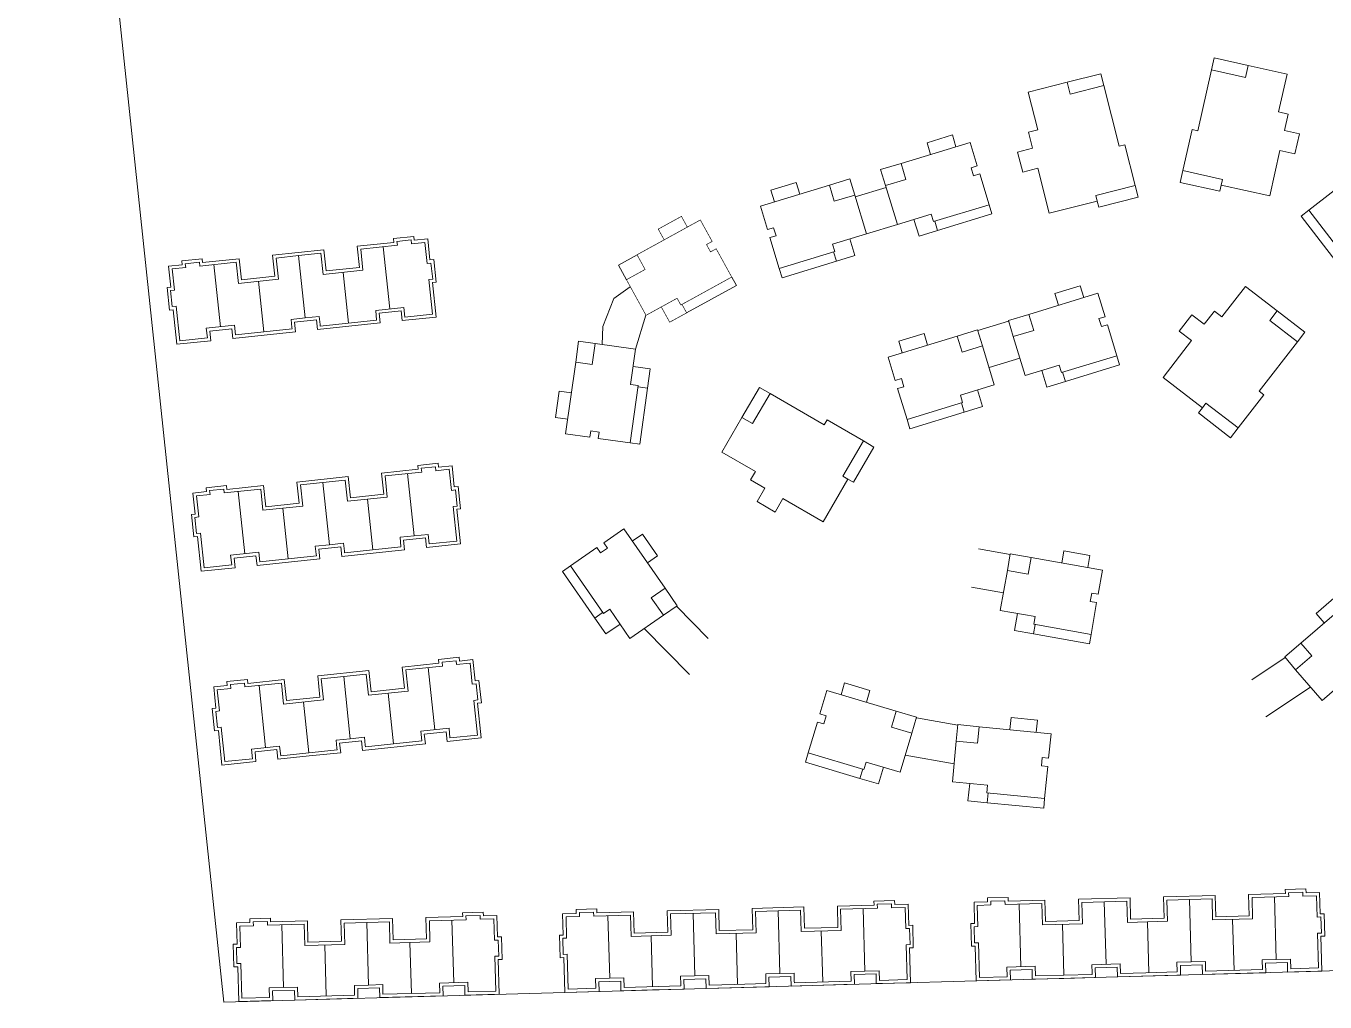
# Model space of a CAD drawing. Extents: x 65861 to 180383, y -19954 to 24543.
# Drawn here: x 126627 to 128641, y -16942 to -15429 of the extents above; entities that cross this region are included whole.
import ezdxf

# ---------------------------------------------------------------- set-up
doc = ezdxf.new("R2010")
doc.units = 0
doc.header["$LTSCALE"] = 1000
doc.header["$MEASUREMENT"] = 0
doc.layers.add('140', color=2, linetype='Continuous', lineweight=5)
doc.layers.add('DingDianTu', color=5, linetype='Continuous', lineweight=0)

# ---------------------------------------------------------------- blocks, each defined once
blk = doc.blocks.new('dafasfd')
at = {"layer": 'DingDianTu', "color": 7}
for points in [[(36368038, 16363912), (36371127, 16365074), (36372042, 16362641)], [(36369878, 16352210), (36361642, 16349110), (36361113, 16350514)]]:
    blk.add_lwpolyline(points, dxfattribs=at)
at = {"layer": 'DingDianTu', "color": 7, "const_width": 100}
blk.add_lwpolyline([(36368038, 16363912), (36368954, 16361479), (36372042, 16362641), (36374261, 16356745), (36369114, 16354807), (36369537, 16353684), (36361113, 16350514), (36359352, 16355194), (36360288, 16355546), (36359830, 16356763), (36358894, 16356410), (36357556, 16359967)], close=True, dxfattribs=at)
for points in [[(36363546, 16362221), (36362876, 16363999), (36359039, 16362555), (36359708, 16360777)], [(36371734, 16355794), (36372686, 16353267), (36369878, 16352210), (36369350, 16353614)]]:
    blk.add_lwpolyline(points, dxfattribs=at)
blk = doc.blocks.new('*E109')
at = {"layer": 'DingDianTu', "color": 7, "xscale": 0.001000002024510444, "yscale": 0.001000000163912773, "zscale": 0.001, "rotation": 339.3761177849276}
blk.add_blockref('dafasfd', (22612.58, -20413.34), dxfattribs=at)

msp = doc.modelspace()

# ---------------------------------------------------------------- linework, layer by layer
at = {"layer": '140', "color": 7}
for p, q in [((126626.6, -14047.9), (126933.1, -16942.1)), ((128464.5, -15496.8), (128468.7, -15478.3)), ((128468.7, -15478.3), (128521.3, -15490.1)), ((128293.1, -15502.8), (128240.8, -15516.2)), ((128297.8, -15521.3), (128293.1, -15502.8)), ((128443.3, -15591.5), (128464.5, -15496.8)), ((128464.5, -15496.8), (128517.2, -15508.6)), ((128517.2, -15508.6), (128521.3, -15490.1)), ((128521.3, -15490.1), (128581.8, -15503.6)), ((128581.8, -15503.6), (128568.7, -15562.2)), ((128240.8, -15516.2), (128180.7, -15531.4)), ((128245.5, -15534.6), (128240.8, -15516.2)), ((128297.8, -15521.3), (128245.5, -15534.6)), ((128321.7, -15615.3), (128297.8, -15521.3)), ((128180.7, -15531.4), (128195.5, -15589.6)), ((128568.7, -15562.2), (128583.4, -15565.5)), ((128583.4, -15565.5), (128577.7, -15590.8)), ((128090.5, -15609.3), (127983.3, -15641.9)), ((128023.7, -15609.8), (128062.9, -15597.8)), ((128062.9, -15597.8), (128068.5, -15616)), ((128101.5, -15645.7), (128090.5, -15609.3)), ((128195.5, -15589.6), (128180.9, -15593.3)), ((128180.9, -15593.3), (128187.3, -15618.5)), ((128420.3, -15652.9), (128434.5, -15589.5)), ((128434.5, -15589.5), (128443.3, -15591.5)), ((128577.7, -15590.8), (128601.1, -15596.1)), ((128601.1, -15596.1), (128594.1, -15627.3)), ((128029.2, -15627.9), (128023.7, -15609.8)), ((128187.3, -15618.5), (128164.1, -15624.4)), ((128164.1, -15624.4), (128172, -15655.4)), ((128330.4, -15613.1), (128321.7, -15615.3)), ((128346.4, -15676.1), (128330.4, -15613.1)), ((128570.7, -15622.1), (128554.9, -15692.3)), ((128594.1, -15627.3), (128570.7, -15622.1)), ((127983.3, -15641.9), (127951.7, -15651.5)), ((127983.3, -15641.9), (127990.9, -15666.8)), ((128092, -15648.6), (128101.5, -15645.7)), ((128095.7, -15661), (128092, -15648.6)), ((128172, -15655.4), (128195.2, -15649.5)), ((128195.2, -15649.5), (128213, -15719.3)), ((127872.3, -15675.6), (127903.9, -15666)), ((127903.9, -15666), (127911.5, -15690.9)), ((127951.7, -15651.5), (127959.3, -15676.4)), ((127990.9, -15666.8), (127959.3, -15676.4)), ((128105.3, -15658.1), (128095.7, -15661)), ((128119.8, -15706), (128105.3, -15658.1)), ((128420.3, -15652.9), (128416.1, -15671.5)), ((128481.8, -15666.7), (128420.3, -15652.9)), ((128479.8, -15675.5), (128481.8, -15666.7)), ((127765.2, -15708.2), (127872.3, -15675.6)), ((127820.9, -15671.4), (127781.6, -15683.3)), ((127781.6, -15683.3), (127787.2, -15701.5)), ((127826.4, -15689.6), (127820.9, -15671.4)), ((127872.3, -15675.6), (127879.9, -15700.5)), ((127912.3, -15693.8), (127960.2, -15679.2)), ((127959.3, -15676.4), (127977.6, -15736.6)), ((128285.4, -15691.6), (128346.4, -15676.1)), ((128346.4, -15676.1), (128351.1, -15694.5)), ((128416.1, -15671.5), (128477.6, -15685.2)), ((128477.6, -15685.2), (128479.8, -15675.5)), ((128554.9, -15692.3), (128479.8, -15675.5)), ((128615.4, -15714.4), (128655, -15683.9)), ((127776.2, -15744.5), (127765.2, -15708.2)), ((127879.9, -15700.5), (127911.5, -15690.9)), ((127911.5, -15690.9), (127929.8, -15751.2)), ((128033.7, -15732.1), (128119.8, -15706)), ((128124.2, -15720.3), (128119.8, -15706)), ((128213, -15719.3), (128287.6, -15700.3)), ((128287.6, -15700.3), (128285.4, -15691.6)), ((128290.1, -15710), (128287.6, -15700.3)), ((128351.1, -15694.5), (128290.1, -15710)), ((127977.6, -15736.6), (128030.2, -15720.6)), ((128003.4, -15728.8), (128011.3, -15754.6)), ((128030.2, -15720.6), (128033.7, -15732.1)), ((128040, -15745.9), (128124.2, -15720.3)), ((128603.6, -15723.6), (128615.4, -15714.4)), ((128657.3, -15793.3), (128603.6, -15723.6)), ((128670.4, -15785.7), (128615.4, -15714.4)), ((127785.8, -15741.6), (127776.2, -15744.5)), ((127789.6, -15754.1), (127785.8, -15741.6)), ((127929.8, -15751.2), (127977.6, -15736.6)), ((128011.3, -15754.6), (128040, -15745.9)), ((128040, -15745.9), (128035.6, -15731.5)), ((127140.2, -15770.3), (127196.9, -15764.3)), ((127143.6, -15803.1), (127140.2, -15770.3)), ((127202.4, -15768.8), (127145.7, -15774.7)), ((127196.2, -15758.4), (127228.1, -15755)), ((127196.9, -15764.3), (127196.2, -15758.4)), ((127223.6, -15760.5), (127201.7, -15762.8)), ((127201.7, -15762.8), (127202.4, -15768.8)), ((127224.2, -15766.5), (127223.6, -15760.5)), ((127245.1, -15764.3), (127224.2, -15766.5)), ((127228.1, -15755), (127228.7, -15761)), ((127228.7, -15761), (127249.6, -15758.8)), ((127248.6, -15797.1), (127245.1, -15764.3)), ((127249.6, -15758.8), (127253, -15791.6)), ((127780, -15757), (127789.6, -15754.1)), ((127794.5, -15804.8), (127780, -15757)), ((127929.8, -15751.2), (127877.1, -15767.2)), ((127877.1, -15767.2), (127880.6, -15778.6)), ((127903.9, -15759), (127911.8, -15784.9)), ((126868.1, -15792.9), (126899.9, -15789.6)), ((126899.9, -15789.6), (126900.5, -15795.5)), ((126900.5, -15795.5), (126957.2, -15789.6)), ((126957.2, -15789.6), (126960.6, -15822.4)), ((127008.9, -15784.1), (127088.5, -15775.7)), ((127012.4, -15816.9), (127008.9, -15784.1)), ((127014.4, -15788.6), (127049.2, -15784.9)), ((127017.9, -15821.4), (127014.4, -15788.6)), ((127084, -15781.2), (127049.2, -15784.9)), ((127059.4, -15881.4), (127049.2, -15784.9)), ((127059.4, -15881.4), (127049.2, -15784.9)), ((127059.4, -15881.4), (127049.2, -15784.9)), ((127059.4, -15881.4), (127049.2, -15784.9)), ((127087.5, -15814), (127084, -15781.2)), ((127088.5, -15775.7), (127091.9, -15808.6)), ((127145.7, -15774.7), (127149.1, -15807.6)), ((127190.6, -15867.5), (127180.5, -15771.1)), ((127880.6, -15778.6), (127794.5, -15804.8)), ((127883.1, -15793.6), (127878.7, -15779.2)), ((127911.8, -15784.9), (127883.1, -15793.6)), ((126847.8, -15801.1), (126868.7, -15798.9)), ((126851.3, -15833.9), (126847.8, -15801.1)), ((126853.3, -15805.5), (126874.2, -15803.3)), ((126856.7, -15838.3), (126853.3, -15805.5)), ((126868.7, -15798.9), (126868.1, -15792.9)), ((126873.5, -15797.4), (126895.4, -15795.1)), ((126874.2, -15803.3), (126873.5, -15797.4)), ((126895.4, -15795.1), (126896.1, -15801)), ((126896.1, -15801), (126952.7, -15795.1)), ((126928.1, -15895.2), (126917.9, -15798.7)), ((126952.7, -15795.1), (126956.2, -15827.9)), ((127149.1, -15807.6), (127087.5, -15814)), ((127091.9, -15808.6), (127143.6, -15803.1)), ((127118.3, -15810.8), (127126.6, -15889.4)), ((127118.3, -15810.8), (127126.6, -15889.4)), ((127254.5, -15796.5), (127248.6, -15797.1)), ((127253, -15791.6), (127259, -15791)), ((127257.2, -15821.3), (127254.5, -15796.5)), ((127259, -15791), (127262.7, -15825.8)), ((127798.9, -15819.2), (127794.5, -15804.8)), ((127883.1, -15793.6), (127798.9, -15819.2)), ((126956.2, -15827.9), (127017.9, -15821.4)), ((126960.6, -15822.4), (127012.4, -15816.9)), ((126987, -15824.6), (126995.3, -15903.2)), ((126987, -15824.6), (126995.3, -15903.2)), ((127251.2, -15821.9), (127257.2, -15821.3)), ((127256.9, -15875.6), (127251.2, -15821.9)), ((127262.7, -15825.8), (127256.7, -15826.4)), ((127256.7, -15826.4), (127262.4, -15880.1)), ((126845.3, -15834.5), (126851.3, -15833.9)), ((126849, -15869.3), (126845.3, -15834.5)), ((126850.8, -15839), (126856.7, -15838.3)), ((126853.4, -15863.8), (126850.8, -15839)), ((127537.8, -15851.2), (127520.9, -15894.9)), ((127563.6, -15833.1), (127537.8, -15851.2)), ((128288.6, -15843.3), (128181.4, -15875.9)), ((128221.9, -15843.8), (128261.1, -15831.8)), ((128227.4, -15861.9), (128221.9, -15843.8)), ((128261.1, -15831.8), (128266.6, -15850)), ((128299.7, -15879.7), (128288.6, -15843.3)), ((128517.6, -15832.5), (128480.9, -15880)), ((128566.7, -15870.4), (128517.6, -15832.5)), ((126854.9, -15868.7), (126849, -15869.3)), ((126859.4, -15863.2), (126853.4, -15863.8)), ((126860.6, -15922.4), (126854.9, -15868.7)), ((126865, -15916.9), (126859.4, -15863.2)), ((127168.8, -15869.8), (127212.5, -15865.2)), ((127170.3, -15884.8), (127168.8, -15869.8)), ((127208.1, -15870.7), (127174.3, -15874.3)), ((127209.6, -15885.6), (127208.1, -15870.7)), ((127212.5, -15865.2), (127214.1, -15880.2)), ((128469.1, -15870.8), (128453.2, -15891.4)), ((128480.9, -15880), (128469.1, -15870.8)), ((128555.1, -15885.4), (128566.7, -15870.4)), ((128609.4, -15903.4), (128566.7, -15870.4)), ((127059.4, -15881.4), (127037.5, -15883.7)), ((127037.5, -15883.7), (127038.8, -15896.1)), ((127076.8, -15884.6), (127043, -15888.1)), ((127043, -15888.1), (127044.6, -15903)), ((127059.4, -15881.4), (127081.2, -15879.1)), ((127078.4, -15899.5), (127076.8, -15884.6)), ((127175.8, -15889.2), (127078.4, -15899.5)), ((127081.2, -15879.1), (127082.6, -15891.5)), ((127082.8, -15894), (127170.3, -15884.8)), ((127174.3, -15874.3), (127175.8, -15889.2)), ((127262.4, -15880.1), (127209.6, -15885.6)), ((127214.1, -15880.2), (127256.9, -15875.6)), ((127587.9, -15877.4), (127571.6, -15930)), ((128150.2, -15886.4), (128102.3, -15901)), ((128181.4, -15875.9), (128149.9, -15885.5)), ((128149.9, -15885.5), (128157.4, -15910.4)), ((128181.4, -15875.9), (128189, -15900.8)), ((128290.1, -15882.6), (128299.7, -15879.7)), ((128293.9, -15895), (128290.1, -15882.6)), ((128434.2, -15876.7), (128414.6, -15902)), ((128453.2, -15891.4), (128434.2, -15876.7)), ((128597.8, -15918.4), (128555.1, -15885.4)), ((126950, -15892.9), (126906.2, -15897.5)), ((126906.2, -15897.5), (126907.8, -15912.4)), ((126945.5, -15898.4), (126911.7, -15901.9)), ((126911.7, -15901.9), (126913.3, -15916.9)), ((126947.1, -15913.3), (126945.5, -15898.4)), ((126995.8, -15908.2), (126947.1, -15913.3)), ((126951.5, -15907.8), (126950, -15892.9)), ((127039.1, -15898.6), (126951.5, -15907.8)), ((127044.6, -15903), (126995.8, -15908.2)), ((127038.8, -15896.1), (127039.1, -15898.6)), ((127082.6, -15891.5), (127082.8, -15894)), ((127520.9, -15894.9), (127519.7, -15922.7)), ((127963.3, -15942.2), (128070.5, -15909.6)), ((128019, -15905.4), (127979.8, -15917.3)), ((128024.5, -15923.6), (128019, -15905.4)), ((128070.5, -15909.6), (128102, -15900)), ((128070.5, -15909.6), (128078, -15934.5)), ((128102, -15900), (128109.6, -15924.9)), ((128189, -15900.8), (128157.4, -15910.4)), ((128157.4, -15910.4), (128175.7, -15970.6)), ((128303.4, -15892.1), (128293.9, -15895)), ((128318, -15940), (128303.4, -15892.1)), ((128414.6, -15902), (128433.6, -15916.7)), ((128597.8, -15918.4), (128609.4, -15903.4)), ((126913.3, -15916.9), (126860.6, -15922.4)), ((126907.8, -15912.4), (126865, -15916.9)), ((127478.9, -15950.3), (127483.5, -15917.6)), ((127483.5, -15917.6), (127509.2, -15921.2)), ((127504.6, -15953.9), (127509.2, -15921.2)), ((127509.2, -15921.2), (127571.6, -15930)), ((127571.6, -15930), (127564, -15984.5)), ((127979.8, -15917.3), (127985.3, -15935.5)), ((128078, -15934.5), (128109.6, -15924.9)), ((128109.6, -15924.9), (128127.9, -15985.2)), ((128433.6, -15916.7), (128389.6, -15973.7)), ((128538.5, -15995.2), (128597.8, -15918.4)), ((127463.3, -16061.2), (127478.9, -15950.3)), ((127478.9, -15950.3), (127504.6, -15953.9)), ((127974.3, -15978.5), (127963.3, -15942.2)), ((128167.6, -15943.9), (128119.8, -15958.4)), ((128231.9, -15966.1), (128318, -15940)), ((128322.3, -15954.3), (128318, -15940)), ((127567.9, -15956.8), (127594.6, -15960.5)), ((127594.6, -15960.5), (127590.4, -15990.2)), ((128175.7, -15970.6), (128228.4, -15954.7)), ((128201.6, -15962.8), (128209.4, -15988.6)), ((128228.4, -15954.7), (128231.9, -15966.1)), ((128238.1, -15979.9), (128233.8, -15965.6)), ((128238.1, -15979.9), (128322.3, -15954.3)), ((127575.8, -15986.2), (127563.3, -16075.3)), ((127564, -15984.5), (127575.8, -15986.2)), ((127590.4, -15990.2), (127575.6, -15988.1)), ((127590.4, -15990.2), (127578.1, -16077.4)), ((127763.8, -15989.1), (127736.7, -16035.8)), ((127780.2, -15998.6), (127763.8, -15989.1)), ((127983.9, -15975.6), (127974.3, -15978.5)), ((127978.1, -15991), (127987.7, -15988.1)), ((127992.7, -16038.8), (127978.1, -15991)), ((127987.7, -15988.1), (127983.9, -15975.6)), ((128127.9, -15985.2), (128075.3, -16001.2)), ((128209.4, -15988.6), (128238.1, -15979.9)), ((128389.6, -15973.7), (128450.5, -16020.7)), ((127453.4, -15995.2), (127447.7, -16035.8)), ((127472.2, -15997.8), (127453.4, -15995.2)), ((127780.2, -15998.6), (127753.1, -16045.3)), ((127864.1, -16047.3), (127780.2, -15998.6)), ((128075.3, -16001.2), (128078.8, -16012.7)), ((128102.1, -15993), (128109.9, -16018.9)), ((128505.9, -16052.1), (128545.6, -16000.7)), ((128545.6, -16000.7), (128538.5, -15995.2)), ((128078.8, -16012.7), (127992.7, -16038.8)), ((128081.2, -16027.6), (127997, -16053.2)), ((128081.2, -16027.6), (128076.9, -16013.2)), ((128109.9, -16018.9), (128081.2, -16027.6)), ((128444.4, -16028.7), (128450.5, -16020.7)), ((128494.3, -16067.2), (128444.4, -16028.7)), ((128450.5, -16020.7), (128456, -16013.6)), ((128456, -16013.6), (128505.9, -16052.1)), ((127447.7, -16035.8), (127466.5, -16038.4)), ((127736.7, -16035.8), (127705.6, -16089.4)), ((127753.1, -16045.3), (127736.7, -16035.8)), ((127868.7, -16039.5), (127864.1, -16047.3)), ((127924.9, -16072.2), (127868.7, -16039.5)), ((127997, -16053.2), (127992.7, -16038.8)), ((128505.9, -16052.1), (128494.3, -16067.2)), ((127500.9, -16066.5), (127463.3, -16061.2)), ((127502.3, -16056.6), (127500.9, -16066.5)), ((127515.2, -16058.4), (127502.3, -16056.6)), ((127513.8, -16068.3), (127515.2, -16058.4)), ((127563.3, -16075.3), (127513.8, -16068.3)), ((127893.2, -16126.7), (127924.9, -16072.2)), ((127924.9, -16072.2), (127941.3, -16081.7)), ((127578.1, -16077.4), (127563.3, -16075.3)), ((127705.6, -16089.4), (127757.5, -16119.5)), ((127941.3, -16081.7), (127909.7, -16136.2)), ((127234, -16110.1), (127265.8, -16106.8)), ((127234.6, -16116.1), (127234, -16110.1)), ((127261.3, -16112.3), (127239.4, -16114.6)), ((127262, -16118.3), (127261.3, -16112.3)), ((127265.8, -16106.8), (127266.4, -16112.8)), ((127266.4, -16112.8), (127287.3, -16110.6)), ((127287.3, -16110.6), (127290.7, -16143.4)), ((127046.6, -16135.9), (127126.2, -16127.5)), ((127121.7, -16133), (127086.9, -16136.7)), ((127125.2, -16165.8), (127121.7, -16133)), ((127126.2, -16127.5), (127129.6, -16160.3)), ((127177.9, -16122.1), (127234.6, -16116.1)), ((127181.3, -16154.9), (127177.9, -16122.1)), ((127240.1, -16120.6), (127183.4, -16126.5)), ((127183.4, -16126.5), (127186.8, -16159.3)), ((127228.4, -16219.3), (127218.2, -16122.9)), ((127239.4, -16114.6), (127240.1, -16120.6)), ((127282.8, -16116.1), (127262, -16118.3)), ((127286.3, -16148.9), (127282.8, -16116.1)), ((127757.5, -16119.5), (127749.9, -16132.5)), ((127749.9, -16132.5), (127772.4, -16145.6)), ((127862.4, -16197.8), (127901, -16131.2)), ((127901, -16131.2), (127893.2, -16126.7)), ((127909.7, -16136.2), (127901, -16131.2)), ((126885.5, -16152.9), (126906.4, -16150.7)), ((126889, -16185.7), (126885.5, -16152.9)), ((126905.8, -16144.7), (126937.6, -16141.4)), ((126906.4, -16150.7), (126905.8, -16144.7)), ((126911.3, -16149.2), (126933.1, -16146.9)), ((126911.9, -16155.1), (126911.3, -16149.2)), ((126933.1, -16146.9), (126933.8, -16152.8)), ((126933.8, -16152.8), (126990.5, -16146.8)), ((126937.6, -16141.4), (126938.2, -16147.3)), ((126938.2, -16147.3), (126994.9, -16141.4)), ((126965.8, -16247), (126955.6, -16150.5)), ((126990.5, -16146.8), (126993.9, -16179.7)), ((126994.9, -16141.4), (126998.4, -16174.2)), ((127050.1, -16168.7), (127046.6, -16135.9)), ((127052.1, -16140.4), (127086.9, -16136.7)), ((127055.6, -16173.2), (127052.1, -16140.4)), ((127097.1, -16233.2), (127086.9, -16136.7)), ((127097.1, -16233.2), (127086.9, -16136.7)), ((127097.1, -16233.2), (127086.9, -16136.7)), ((127097.1, -16233.2), (127086.9, -16136.7)), ((127292.3, -16148.2), (127286.3, -16148.9)), ((127290.7, -16143.4), (127296.7, -16142.8)), ((127294.9, -16173.1), (127292.3, -16148.2)), ((127296.7, -16142.8), (127300.4, -16177.6)), ((127772.4, -16145.6), (127760.4, -16166.3)), ((126891, -16157.3), (126911.9, -16155.1)), ((126894.5, -16190.1), (126891, -16157.3)), ((126993.9, -16179.7), (127055.6, -16173.2)), ((126998.4, -16174.2), (127050.1, -16168.7)), ((127186.8, -16159.3), (127125.2, -16165.8)), ((127129.6, -16160.3), (127181.3, -16154.9)), ((127156, -16162.6), (127164.3, -16241.2)), ((127156, -16162.6), (127164.3, -16241.2)), ((127288.9, -16173.7), (127294.9, -16173.1)), ((127760.4, -16166.3), (127788, -16182.4)), ((127788, -16182.4), (127800.1, -16161.6)), ((127800.1, -16161.6), (127862.4, -16197.8)), ((126883, -16186.3), (126889, -16185.7)), ((126886.7, -16221.1), (126883, -16186.3)), ((126888.5, -16190.8), (126894.5, -16190.1)), ((126891.1, -16215.6), (126888.5, -16190.8)), ((127024.7, -16176.4), (127033, -16255)), ((127024.7, -16176.4), (127033, -16255)), ((127294.6, -16227.4), (127288.9, -16173.7)), ((127300.4, -16177.6), (127294.4, -16178.2)), ((127294.4, -16178.2), (127300.1, -16231.9)), ((127522.4, -16230.1), (127553.6, -16208.4)), ((127553.6, -16208.4), (127617.4, -16300.5)), ((126892.6, -16220.5), (126886.7, -16221.1)), ((126897.1, -16215), (126891.1, -16215.6)), ((126898.3, -16274.2), (126892.6, -16220.5)), ((126902.7, -16268.7), (126897.1, -16215)), ((127097.1, -16233.2), (127075.2, -16235.5)), ((127097.1, -16233.2), (127119, -16230.9)), ((127119, -16230.9), (127120.3, -16243.3)), ((127206.5, -16221.6), (127250.2, -16217)), ((127208, -16236.6), (127206.5, -16221.6)), ((127245.8, -16222.5), (127212, -16226.1)), ((127212, -16226.1), (127213.5, -16241)), ((127247.4, -16237.4), (127245.8, -16222.5)), ((127300.1, -16231.9), (127247.4, -16237.4)), ((127250.2, -16217), (127251.8, -16231.9)), ((127251.8, -16231.9), (127294.6, -16227.4)), ((127528.1, -16238.3), (127522.4, -16230.1)), ((127582.3, -16216.5), (127566.7, -16227.4)), ((127605.7, -16250.2), (127582.3, -16216.5)), ((126987.7, -16244.7), (126943.9, -16249.3)), ((126943.9, -16249.3), (126945.5, -16264.2)), ((126983.2, -16250.2), (126949.4, -16253.7)), ((126949.4, -16253.7), (126951, -16268.7)), ((126984.8, -16265.1), (126983.2, -16250.2)), ((126989.3, -16259.6), (126987.7, -16244.7)), ((127076.8, -16250.4), (126989.3, -16259.6)), ((127075.2, -16235.5), (127076.5, -16247.9)), ((127076.5, -16247.9), (127076.8, -16250.4)), ((127114.5, -16236.3), (127080.7, -16239.9)), ((127080.7, -16239.9), (127082.3, -16254.8)), ((127116.1, -16251.3), (127114.5, -16236.3)), ((127213.5, -16241), (127116.1, -16251.3)), ((127120.3, -16243.3), (127120.5, -16245.8)), ((127120.5, -16245.8), (127208, -16236.6)), ((127470.6, -16266), (127511.7, -16237.5)), ((127511.7, -16237.5), (127517.4, -16245.7)), ((127517.4, -16245.7), (127528.1, -16238.3)), ((127590.1, -16261.1), (127605.7, -16250.2)), ((128152.5, -16248.4), (128103.3, -16239.7)), ((128152.7, -16247.4), (128148.2, -16273)), ((128185.2, -16253.1), (128152.7, -16247.4)), ((128185.2, -16253.1), (128180.7, -16278.7)), ((128295.5, -16272.6), (128185.2, -16253.1)), ((128232.5, -16261.5), (128235.8, -16242.8)), ((128235.8, -16242.8), (128276.1, -16249.9)), ((128276.1, -16249.9), (128272.8, -16268.6)), ((126951, -16268.7), (126898.3, -16274.2)), ((126945.5, -16264.2), (126902.7, -16268.7)), ((127033.5, -16260), (126984.8, -16265.1)), ((127082.3, -16254.8), (127033.5, -16260)), ((127458.3, -16274.5), (127470.6, -16266)), ((127521.9, -16339.9), (127470.6, -16266)), ((128148.2, -16273), (128137.2, -16335)), ((128180.7, -16278.7), (128148.2, -16273)), ((128288.9, -16310), (128295.5, -16272.6)), ((127508.4, -16346.8), (127458.3, -16274.5)), ((127617.4, -16300.5), (127596, -16315.3)), ((127617.4, -16300.5), (127636.2, -16327.6)), ((128142.1, -16307.5), (128092.8, -16298.8)), ((128276.8, -16321.1), (128279, -16308.3)), ((128279, -16308.3), (128288.9, -16310)), ((128688, -16312.4), (128603.2, -16385.6)), ((128627.1, -16339.8), (128658.1, -16313)), ((127531.7, -16333.1), (127521.9, -16339.9)), ((127563, -16378.3), (127531.7, -16333.1)), ((127596, -16315.3), (127614.8, -16342.4)), ((127636.2, -16327.6), (127614.8, -16342.4)), ((127635.4, -16328.2), (127684.5, -16378.3)), ((128286.6, -16322.8), (128276.8, -16321.1)), ((128277.9, -16372.1), (128286.6, -16322.8)), ((127508.4, -16346.8), (127520.7, -16338.3)), ((127525.5, -16371.5), (127508.4, -16346.8)), ((127614.8, -16342.4), (127563, -16378.3)), ((128137.2, -16335), (128191.4, -16344.6)), ((128163.8, -16339.7), (128159.1, -16366.3)), ((128191.4, -16344.6), (128189.3, -16356.4)), ((128639.5, -16354.2), (128627.1, -16339.8)), ((127547.7, -16356.1), (127525.5, -16371.5)), ((127585.3, -16362.9), (127655.2, -16434.1)), ((128159.1, -16366.3), (128188.6, -16371.5)), ((128188.6, -16371.5), (128191.3, -16356.8)), ((128188.6, -16371.5), (128275.3, -16386.8)), ((128189.3, -16356.4), (128277.9, -16372.1)), ((128275.3, -16386.8), (128277.9, -16372.1)), ((128603.2, -16385.6), (128578.2, -16407.1)), ((128603.2, -16385.6), (128620.2, -16405.2)), ((127266.2, -16410.8), (127298, -16407.5)), ((127266.8, -16416.8), (127266.2, -16410.8)), ((127293.6, -16413), (127271.7, -16415.3)), ((127294.2, -16418.9), (127293.6, -16413)), ((127298, -16407.5), (127298.6, -16413.4)), ((127298.6, -16413.4), (127319.5, -16411.2)), ((127319.5, -16411.2), (127323, -16444)), ((128527.1, -16442.4), (128578.9, -16407.9)), ((128578.2, -16407.1), (128595.2, -16426.8)), ((128620.2, -16405.2), (128595.2, -16426.8)), ((127078.9, -16436.6), (127158.4, -16428.2)), ((127154, -16433.7), (127119.2, -16437.4)), ((127157.4, -16466.5), (127154, -16433.7)), ((127158.4, -16428.2), (127161.9, -16461)), ((127210.1, -16422.7), (127266.8, -16416.8)), ((127213.6, -16455.6), (127210.1, -16422.7)), ((127272.3, -16421.2), (127215.6, -16427.2)), ((127215.6, -16427.2), (127219.1, -16460)), ((127260.6, -16520), (127250.4, -16423.5)), ((127271.7, -16415.3), (127272.3, -16421.2)), ((127315.1, -16416.7), (127294.2, -16418.9)), ((127318.5, -16449.5), (127315.1, -16416.7)), ((128595.2, -16426.8), (128636.4, -16474.5)), ((126917.7, -16453.5), (126938.6, -16451.3)), ((126921.2, -16486.4), (126917.7, -16453.5)), ((126938, -16445.4), (126969.8, -16442)), ((126938.6, -16451.3), (126938, -16445.4)), ((126943.5, -16449.8), (126965.4, -16447.5)), ((126944.1, -16455.8), (126943.5, -16449.8)), ((126965.4, -16447.5), (126966, -16453.5)), ((126966, -16453.5), (127022.7, -16447.5)), ((126969.8, -16442), (126970.5, -16448)), ((126970.5, -16448), (127027.1, -16442)), ((126998, -16547.6), (126987.9, -16451.2)), ((127022.7, -16447.5), (127026.1, -16480.3)), ((127027.1, -16442), (127030.6, -16474.8)), ((127082.3, -16469.4), (127078.9, -16436.6)), ((127084.3, -16441), (127119.2, -16437.4)), ((127087.8, -16473.8), (127084.3, -16441)), ((127129.3, -16533.8), (127119.2, -16437.4)), ((127129.3, -16533.8), (127119.2, -16437.4)), ((127129.3, -16533.8), (127119.2, -16437.4)), ((127129.3, -16533.8), (127119.2, -16437.4)), ((127324.5, -16448.9), (127318.5, -16449.5)), ((127323, -16444), (127328.9, -16443.4)), ((127327.1, -16473.8), (127324.5, -16448.9)), ((127328.9, -16443.4), (127332.6, -16478.2)), ((127895.8, -16447.4), (127890.4, -16465.6)), ((127935.1, -16459.1), (127895.8, -16447.4)), ((128549, -16499.9), (128618.4, -16453.7)), ((128636.4, -16474.5), (128678, -16438.5)), ((126923.2, -16458), (126944.1, -16455.8)), ((126926.7, -16490.8), (126923.2, -16458)), ((127026.1, -16480.3), (127087.8, -16473.8)), ((127030.6, -16474.8), (127082.3, -16469.4)), ((127219.1, -16460), (127157.4, -16466.5)), ((127161.9, -16461), (127213.6, -16455.6)), ((127188.2, -16463.3), (127196.5, -16541.8)), ((127188.2, -16463.3), (127196.5, -16541.8)), ((127321.1, -16474.4), (127327.1, -16473.8)), ((127326.8, -16528.1), (127321.1, -16474.4)), ((127857.6, -16495.5), (127868.4, -16459.1)), ((127868.4, -16459.1), (127975.7, -16491)), ((127929.7, -16477.3), (127935.1, -16459.1)), ((126915.2, -16487), (126921.2, -16486.4)), ((126918.9, -16521.8), (126915.2, -16487)), ((126920.7, -16491.4), (126926.7, -16490.8)), ((126923.3, -16516.3), (126920.7, -16491.4)), ((127057, -16477.1), (127065.2, -16555.7)), ((127057, -16477.1), (127065.2, -16555.7)), ((127332.6, -16478.2), (127326.6, -16478.9)), ((127326.6, -16478.9), (127332.3, -16532.6)), ((127867.1, -16498.4), (127857.6, -16495.5)), ((127975.7, -16491), (127968.3, -16515.9)), ((127975.7, -16491), (128007.4, -16500.4)), ((126929.3, -16515.7), (126923.3, -16516.3)), ((126935, -16569.4), (126929.3, -16515.7)), ((127839.6, -16555.9), (127853.9, -16508)), ((127853.9, -16508), (127863.4, -16510.8)), ((127863.4, -16510.8), (127867.1, -16498.4)), ((128007.4, -16500.4), (128000, -16525.3)), ((128007.1, -16501.3), (128071.4, -16513)), ((128071.5, -16512), (128069, -16537.8)), ((128104.4, -16515.2), (128071.5, -16512)), ((128104.4, -16515.2), (128101.9, -16541)), ((128215.9, -16526.1), (128104.4, -16515.2)), ((128152.2, -16519.8), (128154, -16500.9)), ((128154, -16500.9), (128194.8, -16504.9)), ((128194.8, -16504.9), (128193, -16523.8)), ((126924.9, -16521.2), (126918.9, -16521.8)), ((126930.5, -16574.9), (126924.9, -16521.2)), ((127129.3, -16533.8), (127107.4, -16536.1)), ((127129.3, -16533.8), (127151.2, -16531.5)), ((127151.2, -16531.5), (127152.5, -16543.9)), ((127238.7, -16522.3), (127282.5, -16517.7)), ((127240.3, -16537.2), (127238.7, -16522.3)), ((127278, -16523.2), (127244.2, -16526.7)), ((127244.2, -16526.7), (127245.8, -16541.7)), ((127279.6, -16538.1), (127278, -16523.2)), ((127332.3, -16532.6), (127279.6, -16538.1)), ((127282.5, -16517.7), (127284, -16532.6)), ((127284, -16532.6), (127326.8, -16528.1)), ((127968.3, -16515.9), (128000, -16525.3)), ((128000, -16525.3), (127982, -16585.7)), ((128212.2, -16563.9), (128215.9, -16526.1)), ((127019.9, -16545.3), (126976.2, -16549.9)), ((126976.2, -16549.9), (126977.7, -16564.9)), ((127015.5, -16550.8), (126981.7, -16554.4)), ((126981.7, -16554.4), (126983.2, -16569.3)), ((127017, -16565.8), (127015.5, -16550.8)), ((127021.5, -16560.3), (127019.9, -16545.3)), ((127109, -16551), (127021.5, -16560.3)), ((127114.5, -16555.5), (127065.8, -16560.6)), ((127107.4, -16536.1), (127108.7, -16548.6)), ((127108.7, -16548.6), (127109, -16551)), ((127146.7, -16537), (127112.9, -16540.6)), ((127112.9, -16540.6), (127114.5, -16555.5)), ((127148.3, -16551.9), (127146.7, -16537)), ((127245.8, -16541.7), (127148.3, -16551.9)), ((127152.5, -16543.9), (127152.8, -16546.4)), ((127152.8, -16546.4), (127240.3, -16537.2)), ((127835.4, -16570.3), (127839.6, -16555.9)), ((127925.9, -16581.5), (127839.6, -16555.9)), ((128069, -16537.8), (128062.9, -16600.5)), ((128101.9, -16541), (128069, -16537.8)), ((126983.2, -16569.3), (126930.5, -16574.9)), ((126977.7, -16564.9), (126935, -16569.4)), ((127065.8, -16560.6), (127017, -16565.8)), ((127919.7, -16595.4), (127835.4, -16570.3)), ((127929.3, -16570), (127925.9, -16581.5)), ((127982, -16585.7), (127929.3, -16570)), ((127989.9, -16559.2), (128065.6, -16572.9)), ((128200.9, -16575.8), (128202.2, -16562.9)), ((128210.9, -16576.8), (128200.9, -16575.8)), ((128202.2, -16562.9), (128212.2, -16563.9)), ((127919.7, -16595.4), (127924, -16581)), ((127948.5, -16603.9), (127919.7, -16595.4)), ((127956.2, -16578), (127948.5, -16603.9)), ((128206, -16626.6), (128210.9, -16576.8)), ((128062.9, -16600.5), (128117.6, -16605.9)), ((128089.8, -16603.2), (128087.1, -16630)), ((128117.6, -16605.9), (128116.5, -16617.8)), ((128087.1, -16630), (128117, -16633)), ((128116.5, -16617.8), (128206, -16626.6)), ((128117, -16633), (128118.4, -16618)), ((128117, -16633), (128204.6, -16641.5)), ((128204.6, -16641.5), (128206, -16626.6)), ((128390.4, -16779), (128470.3, -16776.8)), ((128470.3, -16776.8), (128471.3, -16809.8)), ((128522.3, -16775.3), (128579.3, -16773.7)), ((128523.2, -16808.3), (128522.3, -16775.3)), ((128579.1, -16767.7), (128611.1, -16766.8)), ((128579.3, -16773.7), (128579.1, -16767.7)), ((128584.3, -16772.6), (128606.3, -16772)), ((128584.4, -16778.6), (128584.3, -16772.6)), ((128606.3, -16772), (128606.4, -16778)), ((128606.4, -16778), (128627.4, -16777.4)), ((128611.1, -16766.8), (128611.3, -16772.8)), ((128611.3, -16772.8), (128632.3, -16772.2)), ((128627.4, -16777.4), (128628.3, -16810.4)), ((128632.3, -16772.2), (128633.2, -16805.2)), ((127479.6, -16798.7), (127511.6, -16797.8)), ((127511.6, -16797.8), (127511.7, -16803.7)), ((127752.6, -16797), (127832.6, -16794.7)), ((127753.6, -16830), (127752.6, -16797)), ((127832.6, -16794.7), (127833.5, -16827.7)), ((127884.6, -16793.3), (127941.6, -16791.7)), ((127885.5, -16826.3), (127884.6, -16793.3)), ((127889.7, -16798.1), (127946.7, -16796.5)), ((127927.4, -16894.1), (127924.7, -16797.1)), ((127941.4, -16785.7), (127973.4, -16784.8)), ((127941.6, -16791.7), (127941.4, -16785.7)), ((127946.5, -16790.5), (127968.5, -16789.9)), ((127946.7, -16796.5), (127946.5, -16790.5)), ((127968.5, -16789.9), (127968.7, -16795.9)), ((127968.7, -16795.9), (127989.7, -16795.3)), ((127973.4, -16784.8), (127973.5, -16790.8)), ((127973.5, -16790.8), (127994.5, -16790.2)), ((127989.7, -16795.3), (127990.6, -16828.3)), ((127994.5, -16790.2), (127995.5, -16823.2)), ((128096.5, -16787.3), (128117.5, -16786.7)), ((128097.4, -16820.3), (128096.5, -16787.3)), ((128101.6, -16792.2), (128122.6, -16791.6)), ((128102.6, -16825.2), (128101.6, -16792.2)), ((128117.3, -16780.7), (128149.3, -16779.8)), ((128117.5, -16786.7), (128117.3, -16780.7)), ((128122.5, -16785.6), (128144.4, -16785)), ((128122.6, -16791.6), (128122.5, -16785.6)), ((128144.4, -16785), (128144.6, -16791)), ((128144.6, -16791), (128201.6, -16789.4)), ((128149.3, -16779.8), (128149.5, -16785.8)), ((128149.5, -16785.8), (128206.4, -16784.2)), ((128169.3, -16887.3), (128166.6, -16790.3)), ((128201.6, -16789.4), (128202.5, -16822.3)), ((128206.4, -16784.2), (128207.4, -16817.2)), ((128258.4, -16782.8), (128338.4, -16780.5)), ((128259.4, -16815.7), (128258.4, -16782.8)), ((128263.6, -16787.6), (128333.5, -16785.6)), ((128264.5, -16820.6), (128263.6, -16787.6)), ((128301.3, -16883.6), (128298.5, -16786.6)), ((128301.3, -16883.6), (128298.5, -16786.6)), ((128333.5, -16785.6), (128334.5, -16818.6)), ((128338.4, -16780.5), (128339.3, -16813.5)), ((128391.3, -16812), (128390.4, -16779)), ((128395.5, -16783.9), (128465.5, -16781.9)), ((128396.4, -16816.9), (128395.5, -16783.9)), ((128433.2, -16879.9), (128430.5, -16782.9)), ((128433.2, -16879.9), (128430.5, -16782.9)), ((128433.2, -16879.9), (128430.5, -16782.9)), ((128433.2, -16879.9), (128430.5, -16782.9)), ((128465.5, -16781.9), (128466.4, -16814.9)), ((128527.5, -16780.2), (128584.4, -16778.6)), ((128528.4, -16813.2), (128527.5, -16780.2)), ((128565.2, -16876.2), (128562.4, -16779.2)), ((126973.8, -16812.9), (127005.8, -16812)), ((126973.9, -16818.9), (126973.8, -16812.9)), ((126978.9, -16817.7), (127000.9, -16817.1)), ((126979.1, -16823.7), (126978.9, -16817.7)), ((127000.9, -16817.1), (127001.1, -16823.1)), ((127005.8, -16812), (127005.9, -16818)), ((127005.9, -16818), (127062.9, -16816.4)), ((127062.9, -16816.4), (127063.8, -16849.4)), ((127114.9, -16814.9), (127194.8, -16812.7)), ((127115.8, -16847.9), (127114.9, -16814.9)), ((127190, -16817.8), (127155, -16818.8)), ((127190.9, -16850.8), (127190, -16817.8)), ((127194.8, -16812.7), (127195.8, -16845.6)), ((127246.8, -16811.2), (127303.8, -16809.6)), ((127247.8, -16844.2), (127246.8, -16811.2)), ((127308.9, -16814.5), (127252, -16816.1)), ((127252, -16816.1), (127252.9, -16849)), ((127289.7, -16912), (127286.9, -16815.1)), ((127303.6, -16803.6), (127335.6, -16802.7)), ((127303.8, -16809.6), (127303.6, -16803.6)), ((127330.8, -16807.8), (127308.8, -16808.5)), ((127308.8, -16808.5), (127308.9, -16814.5)), ((127330.9, -16813.8), (127330.8, -16807.8)), ((127351.9, -16813.2), (127330.9, -16813.8)), ((127335.6, -16802.7), (127335.8, -16808.7)), ((127335.8, -16808.7), (127356.8, -16808.1)), ((127352.9, -16846.2), (127351.9, -16813.2)), ((127356.8, -16808.1), (127357.7, -16841.1)), ((127458.7, -16805.2), (127479.7, -16804.6)), ((127459.7, -16838.2), (127458.7, -16805.2)), ((127463.9, -16810.1), (127484.9, -16809.5)), ((127464.8, -16843.1), (127463.9, -16810.1)), ((127479.7, -16804.6), (127479.6, -16798.7)), ((127484.7, -16803.5), (127506.7, -16802.9)), ((127484.9, -16809.5), (127484.7, -16803.5)), ((127506.7, -16802.9), (127506.9, -16808.9)), ((127506.9, -16808.9), (127563.8, -16807.3)), ((127511.7, -16803.7), (127568.7, -16802.1)), ((127531.6, -16905.2), (127528.9, -16808.3)), ((127563.8, -16807.3), (127564.8, -16840.3)), ((127568.7, -16802.1), (127569.6, -16835.1)), ((127620.7, -16800.7), (127700.6, -16798.4)), ((127621.6, -16833.7), (127620.7, -16800.7)), ((127625.8, -16805.5), (127695.8, -16803.6)), ((127626.7, -16838.5), (127625.8, -16805.5)), ((127663.5, -16901.5), (127660.8, -16804.6)), ((127663.5, -16901.5), (127660.8, -16804.6)), ((127695.8, -16803.6), (127696.7, -16836.6)), ((127700.6, -16798.4), (127701.6, -16831.4)), ((127757.8, -16801.8), (127827.7, -16799.9)), ((127758.7, -16834.8), (127757.8, -16801.8)), ((127795.5, -16897.8), (127792.7, -16800.9)), ((127795.5, -16897.8), (127792.7, -16800.9)), ((127795.5, -16897.8), (127792.7, -16800.9)), ((127795.5, -16897.8), (127792.7, -16800.9)), ((127827.7, -16799.9), (127828.7, -16832.9)), ((127890.6, -16831.1), (127889.7, -16798.1)), ((128207.4, -16817.2), (128259.4, -16815.7)), ((128334.5, -16818.6), (128396.4, -16816.9)), ((128339.3, -16813.5), (128391.3, -16812)), ((128365.5, -16817.8), (128367.7, -16896.7)), ((128365.5, -16817.8), (128367.7, -16896.7)), ((128365.5, -16817.8), (128367.7, -16896.7)), ((128365.5, -16817.8), (128367.7, -16896.7)), ((128466.4, -16814.9), (128528.4, -16813.2)), ((128471.3, -16809.8), (128523.2, -16808.3)), ((128497.4, -16814.1), (128499.6, -16893)), ((128497.4, -16814.1), (128499.6, -16893)), ((128497.4, -16814.1), (128499.6, -16893)), ((128497.4, -16814.1), (128499.6, -16893)), ((128628.3, -16810.4), (128634.3, -16810.2)), ((128633.2, -16805.2), (128639.2, -16805.1)), ((128634.3, -16810.2), (128635, -16835.2)), ((128639.2, -16805.1), (128640.2, -16840)), ((126952.9, -16819.5), (126973.9, -16818.9)), ((126953.9, -16852.4), (126952.9, -16819.5)), ((126958.1, -16824.3), (126979.1, -16823.7)), ((126959, -16857.3), (126958.1, -16824.3)), ((127001.1, -16823.1), (127058, -16821.5)), ((127025.8, -16919.5), (127023.1, -16822.5)), ((127058, -16821.5), (127059, -16854.5)), ((127120, -16819.8), (127155, -16818.8)), ((127120.9, -16852.8), (127120, -16819.8)), ((127157.7, -16915.7), (127155, -16818.8)), ((127157.7, -16915.7), (127155, -16818.8)), ((127157.7, -16915.7), (127155, -16818.8)), ((127157.7, -16915.7), (127155, -16818.8)), ((127569.6, -16835.1), (127621.6, -16833.7)), ((127696.7, -16836.6), (127758.7, -16834.8)), ((127701.6, -16831.4), (127753.6, -16830)), ((127727.7, -16835.7), (127729.9, -16914.7)), ((127727.7, -16835.7), (127729.9, -16914.7)), ((127727.7, -16835.7), (127729.9, -16914.7)), ((127727.7, -16835.7), (127729.9, -16914.7)), ((127828.7, -16832.9), (127890.6, -16831.1)), ((127833.5, -16827.7), (127885.5, -16826.3)), ((127859.7, -16832), (127861.9, -16911)), ((127859.7, -16832), (127861.9, -16911)), ((127859.7, -16832), (127861.9, -16911)), ((127859.7, -16832), (127861.9, -16911)), ((127990.6, -16828.3), (127996.6, -16828.1)), ((127995.5, -16823.2), (128001.5, -16823)), ((127996.6, -16828.1), (127997.3, -16853.1)), ((128001.5, -16823), (128002.4, -16858)), ((128091.4, -16820.5), (128097.4, -16820.3)), ((128092.4, -16855.5), (128091.4, -16820.5)), ((128096.6, -16825.3), (128102.6, -16825.2)), ((128097.3, -16850.3), (128096.6, -16825.3)), ((128202.5, -16822.3), (128264.5, -16820.6)), ((128233.5, -16821.5), (128235.7, -16900.4)), ((128233.5, -16821.5), (128235.7, -16900.4)), ((128635, -16835.2), (128629.1, -16835.4)), ((128629.1, -16835.4), (128630.6, -16889.3)), ((126947.9, -16852.6), (126953.9, -16852.4)), ((126948.9, -16887.6), (126947.9, -16852.6)), ((126953, -16857.5), (126959, -16857.3)), ((126953.7, -16882.5), (126953, -16857.5)), ((127059, -16854.5), (127120.9, -16852.8)), ((127063.8, -16849.4), (127115.8, -16847.9)), ((127090, -16853.6), (127092.2, -16932.6)), ((127090, -16853.6), (127092.2, -16932.6)), ((127252.9, -16849), (127190.9, -16850.8)), ((127195.8, -16845.6), (127247.8, -16844.2)), ((127221.9, -16849.9), (127224.1, -16928.9)), ((127221.9, -16849.9), (127224.1, -16928.9)), ((127358.8, -16846.1), (127352.9, -16846.2)), ((127357.7, -16841.1), (127363.7, -16840.9)), ((127359.6, -16871.1), (127358.8, -16846.1)), ((127363.7, -16840.9), (127364.7, -16875.9)), ((127453.7, -16838.4), (127459.7, -16838.2)), ((127454.7, -16873.4), (127453.7, -16838.4)), ((127458.8, -16843.3), (127464.8, -16843.1)), ((127459.5, -16868.2), (127458.8, -16843.3)), ((127564.8, -16840.3), (127626.7, -16838.5)), ((127595.8, -16839.4), (127598, -16918.4)), ((127595.8, -16839.4), (127598, -16918.4)), ((127997.3, -16853.1), (127991.3, -16853.3)), ((127991.3, -16853.3), (127992.8, -16907.3)), ((128002.4, -16858), (127996.4, -16858.1)), ((127996.4, -16858.1), (127998, -16912.1)), ((128098.4, -16855.3), (128092.4, -16855.5)), ((128103.3, -16850.1), (128097.3, -16850.3)), ((128099.9, -16909.3), (128098.4, -16855.3)), ((128104.8, -16904.1), (128103.3, -16850.1)), ((128640.2, -16840), (128634.2, -16840.2)), ((128634.2, -16840.2), (128635.7, -16894.2)), ((127353.6, -16871.2), (127359.6, -16871.1)), ((127355.1, -16925.2), (127353.6, -16871.2)), ((127364.7, -16875.9), (127358.7, -16876.1)), ((127358.7, -16876.1), (127360.2, -16930.1)), ((127460.7, -16873.2), (127454.7, -16873.4)), ((127465.5, -16868.1), (127459.5, -16868.2)), ((127462.2, -16927.2), (127460.7, -16873.2)), ((127467, -16922.1), (127465.5, -16868.1)), ((128587.2, -16875.6), (128543.2, -16876.8)), ((128543.2, -16876.8), (128543.6, -16891.8)), ((128587.6, -16890.5), (128587.2, -16875.6)), ((126933.1, -16942.1), (129154, -16879.6)), ((126954.9, -16887.4), (126948.9, -16887.6)), ((126959.7, -16882.3), (126953.7, -16882.5)), ((126956.4, -16941.4), (126954.9, -16887.4)), ((126961.2, -16936.3), (126959.7, -16882.3)), ((127817.5, -16897.2), (127773.5, -16898.4)), ((127773.5, -16898.4), (127773.9, -16913.4)), ((127817.8, -16909.7), (127817.5, -16897.2)), ((127949.4, -16893.5), (127905.4, -16894.7)), ((127905.4, -16894.7), (127905.9, -16909.7)), ((127949.8, -16908.5), (127949.4, -16893.5)), ((128191.3, -16886.7), (128147.3, -16887.9)), ((128147.3, -16887.9), (128147.8, -16902.9)), ((128186.5, -16891.8), (128152.5, -16892.8)), ((128152.5, -16892.8), (128152.9, -16907.8)), ((128186.9, -16906.8), (128186.5, -16891.8)), ((128191.7, -16901.7), (128191.3, -16886.7)), ((128323.3, -16883), (128279.3, -16884.2)), ((128279.3, -16884.2), (128279.6, -16896.7)), ((128279.6, -16896.7), (128279.7, -16899.2)), ((128318.4, -16888.1), (128284.4, -16889.1)), ((128284.4, -16889.1), (128284.8, -16904.1)), ((128318.8, -16903.1), (128318.4, -16888.1)), ((128323.7, -16898), (128323.3, -16883)), ((128362.7, -16896.9), (128323.7, -16898)), ((128411.7, -16895.5), (128362.7, -16896.9)), ((128455.2, -16879.3), (128411.2, -16880.5)), ((128411.2, -16880.5), (128411.7, -16895.5)), ((128450.4, -16884.4), (128416.4, -16885.4)), ((128416.4, -16885.4), (128416.8, -16900.4)), ((128450.8, -16899.4), (128450.4, -16884.4)), ((128548.7, -16896.6), (128450.8, -16899.4)), ((128455.6, -16891.8), (128455.2, -16879.3)), ((128455.6, -16894.3), (128455.6, -16891.8)), ((128543.6, -16891.8), (128455.6, -16894.3)), ((128582.3, -16880.7), (128548.3, -16881.6)), ((128548.3, -16881.6), (128548.7, -16896.6)), ((128582.7, -16895.7), (128582.3, -16880.7)), ((128635.7, -16894.2), (128582.7, -16895.7)), ((128630.6, -16889.3), (128587.6, -16890.5)), ((127157.7, -16915.7), (127135.7, -16916.4)), ((127135.7, -16916.4), (127136.1, -16928.9)), ((127157.7, -16915.7), (127179.7, -16915.1)), ((127179.7, -16915.1), (127180.1, -16927.6)), ((127267.7, -16912.7), (127311.7, -16911.4)), ((127268.1, -16927.6), (127267.7, -16912.7)), ((127306.8, -16916.6), (127272.8, -16917.5)), ((127272.8, -16917.5), (127273.2, -16932.5)), ((127307.2, -16931.5), (127306.8, -16916.6)), ((127311.7, -16911.4), (127312.1, -16926.4)), ((127553.6, -16904.6), (127509.6, -16905.8)), ((127509.6, -16905.8), (127510, -16920.8)), ((127548.7, -16909.8), (127514.7, -16910.7)), ((127514.7, -16910.7), (127515.1, -16925.7)), ((127549.1, -16924.7), (127548.7, -16909.8)), ((127554, -16919.6), (127553.6, -16904.6)), ((127642, -16917.1), (127554, -16919.6)), ((127685.5, -16900.9), (127641.5, -16902.1)), ((127641.5, -16902.1), (127641.9, -16914.6)), ((127641.9, -16914.6), (127642, -16917.1)), ((127680.7, -16906), (127646.7, -16907)), ((127646.7, -16907), (127647.1, -16922)), ((127681.1, -16921), (127680.7, -16906)), ((127779, -16918.3), (127681.1, -16921)), ((127685.9, -16915.9), (127685.5, -16900.9)), ((127724.9, -16914.8), (127685.9, -16915.9)), ((127773.9, -16913.4), (127724.9, -16914.8)), ((127812.6, -16902.3), (127778.6, -16903.3)), ((127778.6, -16903.3), (127779, -16918.3)), ((127813, -16917.3), (127812.6, -16902.3)), ((127911, -16914.6), (127813, -16917.3)), ((127817.9, -16912.2), (127817.8, -16909.7)), ((127905.9, -16909.7), (127817.9, -16912.2)), ((127944.6, -16898.6), (127910.6, -16899.6)), ((127910.6, -16899.6), (127911, -16914.6)), ((127945, -16913.6), (127944.6, -16898.6)), ((127998, -16912.1), (127945, -16913.6)), ((127992.8, -16907.3), (127949.8, -16908.5)), ((128152.9, -16907.8), (128099.9, -16909.3)), ((128147.8, -16902.9), (128104.8, -16904.1)), ((128235.9, -16905.4), (128186.9, -16906.8)), ((128279.7, -16899.2), (128191.7, -16901.7)), ((128284.8, -16904.1), (128235.9, -16905.4)), ((128416.8, -16900.4), (128318.8, -16903.1)), ((127004.2, -16935.1), (126961.2, -16936.3)), ((127047.8, -16918.8), (127003.8, -16920.1)), ((127003.8, -16920.1), (127004.2, -16935.1)), ((127042.9, -16924), (127008.9, -16924.9)), ((127008.9, -16924.9), (127009.3, -16939.9)), ((127043.3, -16939), (127042.9, -16924)), ((127092.3, -16937.6), (127043.3, -16939)), ((127048.2, -16933.8), (127047.8, -16918.8)), ((127136.2, -16931.4), (127048.2, -16933.8)), ((127141.3, -16936.2), (127092.3, -16937.6)), ((127136.1, -16928.9), (127136.2, -16931.4)), ((127174.9, -16920.3), (127140.9, -16921.2)), ((127140.9, -16921.2), (127141.3, -16936.2)), ((127175.3, -16935.3), (127174.9, -16920.3)), ((127273.2, -16932.5), (127175.3, -16935.3)), ((127180.1, -16930.1), (127268.1, -16927.6)), ((127180.1, -16927.6), (127180.1, -16930.1)), ((127360.2, -16930.1), (127307.2, -16931.5)), ((127312.1, -16926.4), (127355.1, -16925.2)), ((127515.1, -16925.7), (127462.2, -16927.2)), ((127510, -16920.8), (127467, -16922.1)), ((127598.1, -16923.4), (127549.1, -16924.7)), ((127647.1, -16922), (127598.1, -16923.4)), ((127009.3, -16939.9), (126956.4, -16941.4))]:
    msp.add_line(p, q, dxfattribs=at)

# ---------------------------------------------------------------- block references
at = {"layer": '140', "color": 7, "extrusion": (0, 0, -1), "xscale": 10.00000000929172, "yscale": 10.00000000931323, "zscale": -10, "rotation": 331.2034670441267}
msp.add_blockref('*E109', (-588265.3, 441799.9), dxfattribs=at)

doc.saveas('drawing.dxf')
